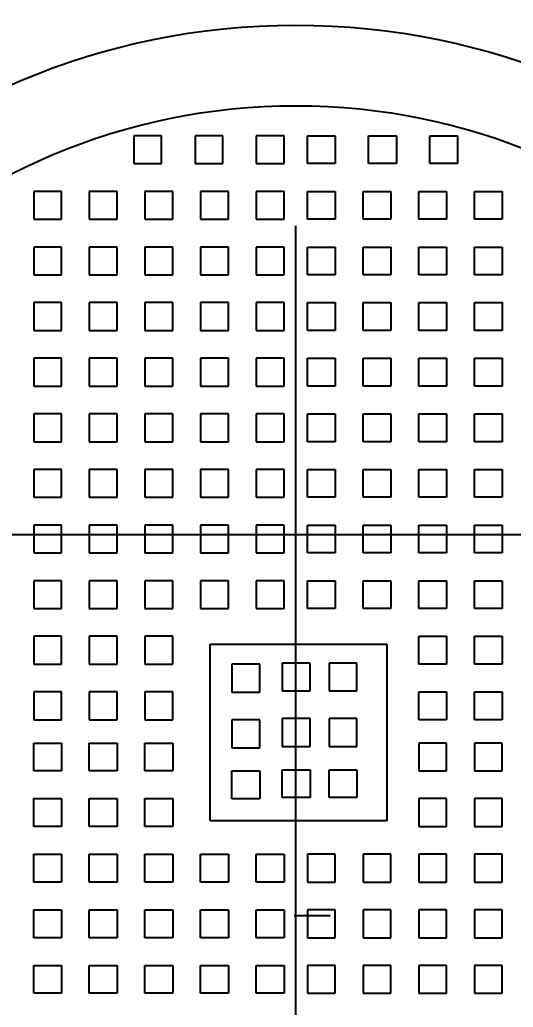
# Model space of a CAD drawing. Header units: millimetres. Extents: x 0 to 29400, y 0 to 20790.
# Drawn here: x 17904.5 to 17979.9, y 11436.7 to 11587.6 of the extents above; entities that cross this region are included whole.
import ezdxf

# ---------------------------------------------------------------- set-up
doc = ezdxf.new("R2010")
doc.units = ezdxf.units.MM
doc.header["$LTSCALE"] = 700
doc.linetypes.add('G', pattern=[2, 1.25, -0.25, 0.25, -0.25])
for name, color, linetype in [('01', 7, 'Continuous'), ('05', 142, 'G'), ('08', 1, 'Continuous')]:
    doc.layers.add(name, color=color, linetype=linetype)
doc.styles.get("Standard").update_dxf_attribs({"font": 'FZYTK.TTF', "width": 0.707})
doc.dimstyles.new('INTE', dxfattribs={"dimscale": 70, "dimtxt": 3.5, "dimasz": 3, "dimexe": 3, "dimexo": 0, "dimgap": 1, "dimtad": 1, "dimdec": 0, "dimdsep": 46, "dimtxsty": 'Standard', "dimcen": 0, "dimclrd": 1, "dimclre": 1, "dimclrt": 3, "dimaunit": 1, "dimadec": 0, "dimazin": 0, "dimtfac": 1, "dimtdec": 0, "dimtmove": 0, "dimatfit": 0, "dimfxl": 1, "dimarcsym": 0})

# ---------------------------------------------------------------- blocks, each defined once
blk = doc.blocks.new('*D847')
at = {"layer": '08', "color": 1, "lineweight": -2}
for p, q in [((19345.33, 16880.98), (25222.23, 16880.98)), ((25012.23, 7692.98), (25012.23, 16670.98)), ((14962.64, 7482.98), (25222.23, 7482.98))]:
    blk.add_line(p, q, dxfattribs=at)
at = {"layer": '08', "color": 1}
for points in [[(24977.23, 16670.98), (25047.23, 16670.98), (25012.23, 16880.98)], [(24977.23, 7692.98), (25047.23, 7692.98), (25012.23, 7482.98)]]:
    blk.add_solid(points, dxfattribs=at)
at = {"layer": 'DEFPOINTS', "color": 0}
for p in [(19345.33, 16880.98), (25012.23, 16880.98), (14962.64, 7482.98)]:
    blk.add_point(p, dxfattribs=at)
at = {"layer": '08', "color": 3, "insert": (24783.71, 12181.98), "char_height": 245, "attachment_point": 5, "rotation": 90}
blk.add_mtext('{\\fArial|b0|i0|c204|p34;Внешняя сторона кузова\\Fisocp,intecad|c134;9398}', dxfattribs=at)
blk = doc.blocks.new('*D854')
at = {"layer": '08', "color": 1, "lineweight": -2}
for p, q in [((19030.93, 18159.27), (25718.12, 18159.27)), ((25508.12, 17949.27), (25508.12, 5239.67)), ((15649.92, 5029.67), (25718.12, 5029.67))]:
    blk.add_line(p, q, dxfattribs=at)
at = {"layer": '08', "color": 1}
for points in [[(25473.12, 17949.27), (25543.12, 17949.27), (25508.12, 18159.27)], [(25473.12, 5239.67), (25543.12, 5239.67), (25508.12, 5029.67)]]:
    blk.add_solid(points, dxfattribs=at)
at = {"layer": 'DEFPOINTS', "color": 0}
for p in [(19030.93, 18159.27), (15649.92, 5029.67), (25508.12, 5029.67)]:
    blk.add_point(p, dxfattribs=at)
at = {"layer": '08', "color": 3, "insert": (25315.62, 11594.47), "char_height": 245, "attachment_point": 5, "rotation": 90}
blk.add_mtext('13130', dxfattribs=at)

msp = doc.modelspace()

# ---------------------------------------------------------------- linework, layer by layer
at = {"layer": '01'}
for p, q in [((17921.92, 11569.88), (17921.92, 11565.63)), ((17926.17, 11569.88), (17921.92, 11569.88)), ((17926.17, 11565.63), (17926.17, 11569.88)), ((17931.27, 11569.88), (17931.27, 11565.63)), ((17935.52, 11569.88), (17931.27, 11569.88)), ((17935.52, 11565.63), (17935.52, 11569.88)), ((17944.87, 11569.88), (17940.62, 11569.88)), ((17940.62, 11569.88), (17940.62, 11565.63)), ((17944.87, 11565.63), (17944.87, 11569.88)), ((17948.45, 11565.63), (17948.45, 11569.88)), ((17948.45, 11569.88), (17952.7, 11569.88)), ((17952.7, 11569.88), (17952.7, 11565.63)), ((17957.8, 11565.63), (17957.8, 11569.88)), ((17957.8, 11569.88), (17962.05, 11569.88)), ((17962.05, 11569.88), (17962.05, 11565.63)), ((17967.15, 11565.63), (17967.15, 11569.88)), ((17967.15, 11569.88), (17971.4, 11569.88)), ((17971.4, 11569.88), (17971.4, 11565.63)), ((17921.92, 11565.63), (17926.17, 11565.63)), ((17931.27, 11565.63), (17935.52, 11565.63)), ((17940.62, 11565.63), (17944.87, 11565.63)), ((17952.7, 11565.63), (17948.45, 11565.63)), ((17962.05, 11565.63), (17957.8, 11565.63)), ((17971.4, 11565.63), (17967.15, 11565.63)), ((17910.87, 11561.38), (17906.62, 11561.38)), ((17906.62, 11561.38), (17906.62, 11557.13)), ((17910.87, 11557.13), (17910.87, 11561.38)), ((17915.12, 11561.38), (17915.12, 11557.13)), ((17919.37, 11561.38), (17915.12, 11561.38)), ((17919.37, 11557.13), (17919.37, 11561.38)), ((17923.62, 11561.38), (17923.62, 11557.13)), ((17923.62, 11561.38), (17923.62, 11557.13)), ((17927.87, 11561.38), (17923.62, 11561.38)), ((17927.87, 11561.38), (17923.62, 11561.38)), ((17927.87, 11557.13), (17927.87, 11561.38)), ((17927.87, 11557.13), (17927.87, 11561.38)), ((17936.37, 11561.38), (17932.12, 11561.38)), ((17936.37, 11561.38), (17932.12, 11561.38)), ((17932.12, 11561.38), (17932.12, 11557.13)), ((17932.12, 11561.38), (17932.12, 11557.13)), ((17932.12, 11561.38), (17932.12, 11557.13)), ((17936.37, 11561.38), (17932.12, 11561.38)), ((17936.37, 11557.13), (17936.37, 11561.38)), ((17936.37, 11557.13), (17936.37, 11561.38)), ((17936.37, 11557.13), (17936.37, 11561.38)), ((17940.62, 11561.38), (17940.62, 11557.13)), ((17944.87, 11561.38), (17940.62, 11561.38)), ((17944.87, 11557.13), (17944.87, 11561.38)), ((17948.45, 11557.13), (17948.45, 11561.38)), ((17948.45, 11561.38), (17952.7, 11561.38)), ((17952.7, 11561.38), (17952.7, 11557.13)), ((17956.95, 11557.13), (17956.95, 11561.38)), ((17956.95, 11557.13), (17956.95, 11561.38)), ((17956.95, 11557.13), (17956.95, 11561.38)), ((17956.95, 11561.38), (17961.2, 11561.38)), ((17956.95, 11561.38), (17961.2, 11561.38)), ((17956.95, 11561.38), (17961.2, 11561.38)), ((17961.2, 11561.38), (17961.2, 11557.13)), ((17961.2, 11561.38), (17961.2, 11557.13)), ((17961.2, 11561.38), (17961.2, 11557.13)), ((17965.45, 11557.13), (17965.45, 11561.38)), ((17965.45, 11557.13), (17965.45, 11561.38)), ((17965.45, 11561.38), (17969.7, 11561.38)), ((17965.45, 11561.38), (17969.7, 11561.38)), ((17969.7, 11561.38), (17969.7, 11557.13)), ((17969.7, 11561.38), (17969.7, 11557.13)), ((17973.95, 11561.38), (17978.2, 11561.38)), ((17973.95, 11557.13), (17973.95, 11561.38)), ((17978.2, 11561.38), (17978.2, 11557.13)), ((17906.62, 11557.13), (17910.87, 11557.13)), ((17915.12, 11557.13), (17919.37, 11557.13)), ((17923.62, 11557.13), (17927.87, 11557.13)), ((17923.62, 11557.13), (17927.87, 11557.13)), ((17932.12, 11557.13), (17936.37, 11557.13)), ((17932.12, 11557.13), (17936.37, 11557.13)), ((17932.12, 11557.13), (17936.37, 11557.13)), ((17940.62, 11557.13), (17944.87, 11557.13)), ((17952.7, 11557.13), (17948.45, 11557.13)), ((17961.2, 11557.13), (17956.95, 11557.13)), ((17961.2, 11557.13), (17956.95, 11557.13)), ((17961.2, 11557.13), (17956.95, 11557.13)), ((17969.7, 11557.13), (17965.45, 11557.13)), ((17969.7, 11557.13), (17965.45, 11557.13)), ((17978.2, 11557.13), (17973.95, 11557.13)), ((17906.62, 11552.88), (17906.62, 11548.63)), ((17910.87, 11552.88), (17906.62, 11552.88)), ((17910.87, 11548.63), (17910.87, 11552.88)), ((17915.12, 11552.88), (17915.12, 11548.63)), ((17919.37, 11552.88), (17915.12, 11552.88)), ((17919.37, 11548.63), (17919.37, 11552.88)), ((17923.62, 11552.88), (17923.62, 11548.63)), ((17923.62, 11552.88), (17923.62, 11548.63)), ((17927.87, 11552.88), (17923.62, 11552.88)), ((17927.87, 11552.88), (17923.62, 11552.88)), ((17927.87, 11548.63), (17927.87, 11552.88)), ((17927.87, 11548.63), (17927.87, 11552.88)), ((17932.12, 11552.88), (17932.12, 11548.63)), ((17932.12, 11552.88), (17932.12, 11548.63)), ((17932.12, 11552.88), (17932.12, 11548.63)), ((17936.37, 11552.88), (17932.12, 11552.88)), ((17936.37, 11552.88), (17932.12, 11552.88)), ((17936.37, 11552.88), (17932.12, 11552.88)), ((17936.37, 11548.63), (17936.37, 11552.88)), ((17936.37, 11548.63), (17936.37, 11552.88)), ((17936.37, 11548.63), (17936.37, 11552.88)), ((17944.87, 11552.88), (17940.62, 11552.88)), ((17940.62, 11552.88), (17940.62, 11548.63)), ((17944.87, 11548.63), (17944.87, 11552.88)), ((17948.45, 11552.88), (17952.7, 11552.88)), ((17948.45, 11548.63), (17948.45, 11552.88)), ((17952.7, 11552.88), (17952.7, 11548.63)), ((17956.95, 11548.63), (17956.95, 11552.88)), ((17956.95, 11548.63), (17956.95, 11552.88)), ((17956.95, 11548.63), (17956.95, 11552.88)), ((17956.95, 11552.88), (17961.2, 11552.88)), ((17956.95, 11552.88), (17961.2, 11552.88)), ((17956.95, 11552.88), (17961.2, 11552.88)), ((17961.2, 11552.88), (17961.2, 11548.63)), ((17961.2, 11552.88), (17961.2, 11548.63)), ((17961.2, 11552.88), (17961.2, 11548.63)), ((17965.45, 11548.63), (17965.45, 11552.88)), ((17965.45, 11548.63), (17965.45, 11552.88)), ((17965.45, 11552.88), (17969.7, 11552.88)), ((17965.45, 11552.88), (17969.7, 11552.88)), ((17969.7, 11552.88), (17969.7, 11548.63)), ((17969.7, 11552.88), (17969.7, 11548.63)), ((17973.95, 11552.88), (17978.2, 11552.88)), ((17973.95, 11548.63), (17973.95, 11552.88)), ((17978.2, 11552.88), (17978.2, 11548.63)), ((17906.62, 11548.63), (17910.87, 11548.63)), ((17915.12, 11548.63), (17919.37, 11548.63)), ((17923.62, 11548.63), (17927.87, 11548.63)), ((17923.62, 11548.63), (17927.87, 11548.63)), ((17932.12, 11548.63), (17936.37, 11548.63)), ((17932.12, 11548.63), (17936.37, 11548.63)), ((17932.12, 11548.63), (17936.37, 11548.63)), ((17940.62, 11548.63), (17944.87, 11548.63)), ((17952.7, 11548.63), (17948.45, 11548.63)), ((17961.2, 11548.63), (17956.95, 11548.63)), ((17961.2, 11548.63), (17956.95, 11548.63)), ((17961.2, 11548.63), (17956.95, 11548.63)), ((17969.7, 11548.63), (17965.45, 11548.63)), ((17969.7, 11548.63), (17965.45, 11548.63)), ((17978.2, 11548.63), (17973.95, 11548.63)), ((17910.87, 11544.38), (17906.62, 11544.38)), ((17906.62, 11544.38), (17906.62, 11540.13)), ((17910.87, 11540.13), (17910.87, 11544.38)), ((17919.37, 11544.38), (17915.12, 11544.38)), ((17915.12, 11544.38), (17915.12, 11540.13)), ((17919.37, 11540.13), (17919.37, 11544.38)), ((17923.62, 11544.38), (17923.62, 11540.13)), ((17923.62, 11544.38), (17923.62, 11540.13)), ((17927.87, 11544.38), (17923.62, 11544.38)), ((17927.87, 11544.38), (17923.62, 11544.38)), ((17927.87, 11540.13), (17927.87, 11544.38)), ((17927.87, 11540.13), (17927.87, 11544.38)), ((17932.12, 11544.38), (17932.12, 11540.13)), ((17932.12, 11544.38), (17932.12, 11540.13)), ((17932.12, 11544.38), (17932.12, 11540.13)), ((17936.37, 11544.38), (17932.12, 11544.38)), ((17936.37, 11544.38), (17932.12, 11544.38)), ((17936.37, 11544.38), (17932.12, 11544.38)), ((17936.37, 11540.13), (17936.37, 11544.38)), ((17936.37, 11540.13), (17936.37, 11544.38)), ((17936.37, 11540.13), (17936.37, 11544.38)), ((17940.62, 11544.38), (17940.62, 11540.13)), ((17944.87, 11544.38), (17940.62, 11544.38)), ((17944.87, 11540.13), (17944.87, 11544.38)), ((17948.45, 11544.38), (17952.7, 11544.38)), ((17948.45, 11540.13), (17948.45, 11544.38)), ((17952.7, 11544.38), (17952.7, 11540.13)), ((17956.95, 11544.38), (17961.2, 11544.38)), ((17956.95, 11544.38), (17961.2, 11544.38)), ((17956.95, 11544.38), (17961.2, 11544.38)), ((17956.95, 11540.13), (17956.95, 11544.38)), ((17956.95, 11540.13), (17956.95, 11544.38)), ((17956.95, 11540.13), (17956.95, 11544.38)), ((17961.2, 11544.38), (17961.2, 11540.13)), ((17961.2, 11544.38), (17961.2, 11540.13)), ((17961.2, 11544.38), (17961.2, 11540.13)), ((17965.45, 11544.38), (17969.7, 11544.38)), ((17965.45, 11544.38), (17969.7, 11544.38)), ((17965.45, 11540.13), (17965.45, 11544.38)), ((17965.45, 11540.13), (17965.45, 11544.38)), ((17969.7, 11544.38), (17969.7, 11540.13)), ((17969.7, 11544.38), (17969.7, 11540.13)), ((17973.95, 11544.38), (17978.2, 11544.38)), ((17973.95, 11540.13), (17973.95, 11544.38)), ((17978.2, 11544.38), (17978.2, 11540.13)), ((17906.62, 11540.13), (17910.87, 11540.13)), ((17915.12, 11540.13), (17919.37, 11540.13)), ((17923.62, 11540.13), (17927.87, 11540.13)), ((17923.62, 11540.13), (17927.87, 11540.13)), ((17932.12, 11540.13), (17936.37, 11540.13)), ((17932.12, 11540.13), (17936.37, 11540.13)), ((17932.12, 11540.13), (17936.37, 11540.13)), ((17940.62, 11540.13), (17944.87, 11540.13)), ((17952.7, 11540.13), (17948.45, 11540.13)), ((17961.2, 11540.13), (17956.95, 11540.13)), ((17961.2, 11540.13), (17956.95, 11540.13)), ((17961.2, 11540.13), (17956.95, 11540.13)), ((17969.7, 11540.13), (17965.45, 11540.13)), ((17969.7, 11540.13), (17965.45, 11540.13)), ((17978.2, 11540.13), (17973.95, 11540.13)), ((17906.62, 11535.88), (17906.62, 11531.63)), ((17910.87, 11535.88), (17906.62, 11535.88)), ((17910.87, 11531.63), (17910.87, 11535.88)), ((17915.12, 11535.88), (17915.12, 11531.63)), ((17919.37, 11535.88), (17915.12, 11535.88)), ((17919.37, 11531.63), (17919.37, 11535.88)), ((17923.62, 11535.88), (17923.62, 11531.63)), ((17923.62, 11535.88), (17923.62, 11531.63)), ((17927.87, 11535.88), (17923.62, 11535.88)), ((17927.87, 11535.88), (17923.62, 11535.88)), ((17927.87, 11531.63), (17927.87, 11535.88)), ((17927.87, 11531.63), (17927.87, 11535.88)), ((17932.12, 11535.88), (17932.12, 11531.63)), ((17932.12, 11535.88), (17932.12, 11531.63)), ((17932.12, 11535.88), (17932.12, 11531.63)), ((17936.37, 11535.88), (17932.12, 11535.88)), ((17936.37, 11535.88), (17932.12, 11535.88)), ((17936.37, 11535.88), (17932.12, 11535.88)), ((17936.37, 11531.63), (17936.37, 11535.88)), ((17936.37, 11531.63), (17936.37, 11535.88)), ((17936.37, 11531.63), (17936.37, 11535.88)), ((17940.62, 11535.88), (17940.62, 11531.63)), ((17944.87, 11535.88), (17940.62, 11535.88)), ((17944.87, 11531.63), (17944.87, 11535.88)), ((17948.45, 11531.63), (17948.45, 11535.88)), ((17948.45, 11535.88), (17952.7, 11535.88)), ((17952.7, 11535.88), (17952.7, 11531.63)), ((17956.95, 11531.63), (17956.95, 11535.88)), ((17956.95, 11531.63), (17956.95, 11535.88)), ((17956.95, 11531.63), (17956.95, 11535.88)), ((17956.95, 11535.88), (17961.2, 11535.88)), ((17956.95, 11535.88), (17961.2, 11535.88)), ((17956.95, 11535.88), (17961.2, 11535.88)), ((17961.2, 11535.88), (17961.2, 11531.63)), ((17961.2, 11535.88), (17961.2, 11531.63)), ((17961.2, 11535.88), (17961.2, 11531.63)), ((17965.45, 11531.63), (17965.45, 11535.88)), ((17965.45, 11531.63), (17965.45, 11535.88)), ((17965.45, 11535.88), (17969.7, 11535.88)), ((17965.45, 11535.88), (17969.7, 11535.88)), ((17969.7, 11535.88), (17969.7, 11531.63)), ((17969.7, 11535.88), (17969.7, 11531.63)), ((17973.95, 11531.63), (17973.95, 11535.88)), ((17973.95, 11535.88), (17978.2, 11535.88)), ((17978.2, 11535.88), (17978.2, 11531.63)), ((17906.62, 11531.63), (17910.87, 11531.63)), ((17915.12, 11531.63), (17919.37, 11531.63)), ((17923.62, 11531.63), (17927.87, 11531.63)), ((17923.62, 11531.63), (17927.87, 11531.63)), ((17932.12, 11531.63), (17936.37, 11531.63)), ((17932.12, 11531.63), (17936.37, 11531.63)), ((17932.12, 11531.63), (17936.37, 11531.63)), ((17940.62, 11531.63), (17944.87, 11531.63)), ((17952.7, 11531.63), (17948.45, 11531.63)), ((17961.2, 11531.63), (17956.95, 11531.63)), ((17961.2, 11531.63), (17956.95, 11531.63)), ((17961.2, 11531.63), (17956.95, 11531.63)), ((17969.7, 11531.63), (17965.45, 11531.63)), ((17969.7, 11531.63), (17965.45, 11531.63)), ((17978.2, 11531.63), (17973.95, 11531.63)), ((17906.62, 11527.38), (17906.62, 11523.13)), ((17910.87, 11527.38), (17906.62, 11527.38)), ((17910.87, 11523.13), (17910.87, 11527.38)), ((17915.12, 11527.38), (17915.12, 11523.13)), ((17919.37, 11527.38), (17915.12, 11527.38)), ((17919.37, 11523.13), (17919.37, 11527.38)), ((17923.62, 11527.38), (17923.62, 11523.13)), ((17923.62, 11527.38), (17923.62, 11523.13)), ((17927.87, 11527.38), (17923.62, 11527.38)), ((17927.87, 11527.38), (17923.62, 11527.38)), ((17927.87, 11523.13), (17927.87, 11527.38)), ((17927.87, 11523.13), (17927.87, 11527.38)), ((17932.12, 11527.38), (17932.12, 11523.13)), ((17932.12, 11527.38), (17932.12, 11523.13)), ((17932.12, 11527.38), (17932.12, 11523.13)), ((17936.37, 11527.38), (17932.12, 11527.38)), ((17936.37, 11527.38), (17932.12, 11527.38)), ((17936.37, 11527.38), (17932.12, 11527.38)), ((17936.37, 11523.13), (17936.37, 11527.38)), ((17936.37, 11523.13), (17936.37, 11527.38)), ((17936.37, 11523.13), (17936.37, 11527.38)), ((17940.62, 11527.38), (17940.62, 11523.13)), ((17944.87, 11527.38), (17940.62, 11527.38)), ((17944.87, 11523.13), (17944.87, 11527.38)), ((17948.45, 11523.13), (17948.45, 11527.38)), ((17948.45, 11527.38), (17952.7, 11527.38)), ((17952.7, 11527.38), (17952.7, 11523.13)), ((17956.95, 11523.13), (17956.95, 11527.38)), ((17956.95, 11523.13), (17956.95, 11527.38)), ((17956.95, 11523.13), (17956.95, 11527.38)), ((17956.95, 11527.38), (17961.2, 11527.38)), ((17956.95, 11527.38), (17961.2, 11527.38)), ((17956.95, 11527.38), (17961.2, 11527.38)), ((17961.2, 11527.38), (17961.2, 11523.13)), ((17961.2, 11527.38), (17961.2, 11523.13)), ((17961.2, 11527.38), (17961.2, 11523.13)), ((17965.45, 11523.13), (17965.45, 11527.38)), ((17965.45, 11523.13), (17965.45, 11527.38)), ((17965.45, 11527.38), (17969.7, 11527.38)), ((17965.45, 11527.38), (17969.7, 11527.38)), ((17969.7, 11527.38), (17969.7, 11523.13)), ((17969.7, 11527.38), (17969.7, 11523.13)), ((17973.95, 11523.13), (17973.95, 11527.38)), ((17973.95, 11527.38), (17978.2, 11527.38)), ((17978.2, 11527.38), (17978.2, 11523.13)), ((17906.62, 11523.13), (17910.87, 11523.13)), ((17915.12, 11523.13), (17919.37, 11523.13)), ((17923.62, 11523.13), (17927.87, 11523.13)), ((17923.62, 11523.13), (17927.87, 11523.13)), ((17932.12, 11523.13), (17936.37, 11523.13)), ((17932.12, 11523.13), (17936.37, 11523.13)), ((17932.12, 11523.13), (17936.37, 11523.13)), ((17940.62, 11523.13), (17944.87, 11523.13)), ((17952.7, 11523.13), (17948.45, 11523.13)), ((17961.2, 11523.13), (17956.95, 11523.13)), ((17961.2, 11523.13), (17956.95, 11523.13)), ((17961.2, 11523.13), (17956.95, 11523.13)), ((17969.7, 11523.13), (17965.45, 11523.13)), ((17969.7, 11523.13), (17965.45, 11523.13)), ((17978.2, 11523.13), (17973.95, 11523.13)), ((17906.62, 11518.88), (17906.62, 11514.63)), ((17910.87, 11518.88), (17906.62, 11518.88)), ((17910.87, 11514.63), (17910.87, 11518.88)), ((17915.12, 11518.88), (17915.12, 11514.63)), ((17919.37, 11518.88), (17915.12, 11518.88)), ((17919.37, 11514.63), (17919.37, 11518.88)), ((17927.87, 11518.88), (17923.62, 11518.88)), ((17927.87, 11518.88), (17923.62, 11518.88)), ((17923.62, 11518.88), (17923.62, 11514.63)), ((17923.62, 11518.88), (17923.62, 11514.63)), ((17927.87, 11514.63), (17927.87, 11518.88)), ((17927.87, 11514.63), (17927.87, 11518.88)), ((17936.37, 11518.88), (17932.12, 11518.88)), ((17936.37, 11518.88), (17932.12, 11518.88)), ((17936.37, 11518.88), (17932.12, 11518.88)), ((17932.12, 11518.88), (17932.12, 11514.63)), ((17932.12, 11518.88), (17932.12, 11514.63)), ((17932.12, 11518.88), (17932.12, 11514.63)), ((17936.37, 11514.63), (17936.37, 11518.88)), ((17936.37, 11514.63), (17936.37, 11518.88)), ((17936.37, 11514.63), (17936.37, 11518.88)), ((17940.62, 11518.88), (17940.62, 11514.63)), ((17944.87, 11518.88), (17940.62, 11518.88)), ((17944.87, 11514.63), (17944.87, 11518.88)), ((17948.45, 11518.88), (17952.7, 11518.88)), ((17948.45, 11514.63), (17948.45, 11518.88)), ((17952.7, 11518.88), (17952.7, 11514.63)), ((17956.95, 11514.63), (17956.95, 11518.88)), ((17956.95, 11514.63), (17956.95, 11518.88)), ((17956.95, 11514.63), (17956.95, 11518.88)), ((17956.95, 11518.88), (17961.2, 11518.88)), ((17956.95, 11518.88), (17961.2, 11518.88)), ((17956.95, 11518.88), (17961.2, 11518.88)), ((17961.2, 11518.88), (17961.2, 11514.63)), ((17961.2, 11518.88), (17961.2, 11514.63)), ((17961.2, 11518.88), (17961.2, 11514.63)), ((17965.45, 11514.63), (17965.45, 11518.88)), ((17965.45, 11514.63), (17965.45, 11518.88)), ((17965.45, 11518.88), (17969.7, 11518.88)), ((17965.45, 11518.88), (17969.7, 11518.88)), ((17969.7, 11518.88), (17969.7, 11514.63)), ((17969.7, 11518.88), (17969.7, 11514.63)), ((17973.95, 11518.88), (17978.2, 11518.88)), ((17973.95, 11514.63), (17973.95, 11518.88)), ((17978.2, 11518.88), (17978.2, 11514.63)), ((17906.62, 11514.63), (17910.87, 11514.63)), ((17915.12, 11514.63), (17919.37, 11514.63)), ((17923.62, 11514.63), (17927.87, 11514.63)), ((17923.62, 11514.63), (17927.87, 11514.63)), ((17932.12, 11514.63), (17936.37, 11514.63)), ((17932.12, 11514.63), (17936.37, 11514.63)), ((17932.12, 11514.63), (17936.37, 11514.63)), ((17940.62, 11514.63), (17944.87, 11514.63)), ((17952.7, 11514.63), (17948.45, 11514.63)), ((17961.2, 11514.63), (17956.95, 11514.63)), ((17961.2, 11514.63), (17956.95, 11514.63)), ((17961.2, 11514.63), (17956.95, 11514.63)), ((17969.7, 11514.63), (17965.45, 11514.63)), ((17969.7, 11514.63), (17965.45, 11514.63)), ((17978.2, 11514.63), (17973.95, 11514.63)), ((17906.62, 11510.38), (17906.62, 11506.13)), ((17910.87, 11510.38), (17906.62, 11510.38)), ((17910.87, 11506.13), (17910.87, 11510.38)), ((17915.12, 11510.38), (17915.12, 11506.13)), ((17919.37, 11510.38), (17915.12, 11510.38)), ((17919.37, 11506.13), (17919.37, 11510.38)), ((17927.87, 11510.38), (17923.62, 11510.38)), ((17927.87, 11510.38), (17923.62, 11510.38)), ((17923.62, 11510.38), (17923.62, 11506.13)), ((17923.62, 11510.38), (17923.62, 11506.13)), ((17927.87, 11506.13), (17927.87, 11510.38)), ((17927.87, 11506.13), (17927.87, 11510.38)), ((17936.37, 11510.38), (17932.12, 11510.38)), ((17936.37, 11510.38), (17932.12, 11510.38)), ((17936.37, 11510.38), (17932.12, 11510.38)), ((17932.12, 11510.38), (17932.12, 11506.13)), ((17932.12, 11510.38), (17932.12, 11506.13)), ((17932.12, 11510.38), (17932.12, 11506.13)), ((17936.37, 11506.13), (17936.37, 11510.38)), ((17936.37, 11506.13), (17936.37, 11510.38)), ((17936.37, 11506.13), (17936.37, 11510.38)), ((17944.87, 11510.38), (17940.62, 11510.38)), ((17940.62, 11510.38), (17940.62, 11506.13)), ((17944.87, 11506.13), (17944.87, 11510.38)), ((17948.45, 11506.13), (17948.45, 11510.38)), ((17948.45, 11510.38), (17952.7, 11510.38)), ((17952.7, 11510.38), (17952.7, 11506.13)), ((17956.95, 11506.13), (17956.95, 11510.38)), ((17956.95, 11506.13), (17956.95, 11510.38)), ((17956.95, 11506.13), (17956.95, 11510.38)), ((17956.95, 11510.38), (17961.2, 11510.38)), ((17956.95, 11510.38), (17961.2, 11510.38)), ((17956.95, 11510.38), (17961.2, 11510.38)), ((17961.2, 11510.38), (17961.2, 11506.13)), ((17961.2, 11510.38), (17961.2, 11506.13)), ((17961.2, 11510.38), (17961.2, 11506.13)), ((17965.45, 11506.13), (17965.45, 11510.38)), ((17965.45, 11506.13), (17965.45, 11510.38)), ((17965.45, 11510.38), (17969.7, 11510.38)), ((17965.45, 11510.38), (17969.7, 11510.38)), ((17969.7, 11510.38), (17969.7, 11506.13)), ((17969.7, 11510.38), (17969.7, 11506.13)), ((17973.95, 11506.13), (17973.95, 11510.38)), ((17973.95, 11510.38), (17978.2, 11510.38)), ((17978.2, 11510.38), (17978.2, 11506.13)), ((17906.62, 11506.13), (17910.87, 11506.13)), ((17915.12, 11506.13), (17919.37, 11506.13)), ((17923.62, 11506.13), (17927.87, 11506.13)), ((17923.62, 11506.13), (17927.87, 11506.13)), ((17932.12, 11506.13), (17936.37, 11506.13)), ((17932.12, 11506.13), (17936.37, 11506.13)), ((17932.12, 11506.13), (17936.37, 11506.13)), ((17940.62, 11506.13), (17944.87, 11506.13)), ((17952.7, 11506.13), (17948.45, 11506.13)), ((17961.2, 11506.13), (17956.95, 11506.13)), ((17961.2, 11506.13), (17956.95, 11506.13)), ((17961.2, 11506.13), (17956.95, 11506.13)), ((17969.7, 11506.13), (17965.45, 11506.13)), ((17969.7, 11506.13), (17965.45, 11506.13)), ((17978.2, 11506.13), (17973.95, 11506.13)), ((17910.87, 11501.88), (17906.62, 11501.88)), ((17906.62, 11501.88), (17906.62, 11497.63)), ((17910.87, 11497.63), (17910.87, 11501.88)), ((17919.37, 11501.88), (17915.12, 11501.88)), ((17915.12, 11501.88), (17915.12, 11497.63)), ((17919.37, 11497.63), (17919.37, 11501.88)), ((17927.87, 11501.88), (17923.62, 11501.88)), ((17927.87, 11501.88), (17923.62, 11501.88)), ((17923.62, 11501.88), (17923.62, 11497.63)), ((17923.62, 11501.88), (17923.62, 11497.63)), ((17927.87, 11497.63), (17927.87, 11501.88)), ((17927.87, 11497.63), (17927.87, 11501.88)), ((17936.37, 11501.88), (17932.12, 11501.88)), ((17936.37, 11501.88), (17932.12, 11501.88)), ((17936.37, 11501.88), (17932.12, 11501.88)), ((17932.12, 11501.88), (17932.12, 11497.63)), ((17932.12, 11501.88), (17932.12, 11497.63)), ((17932.12, 11501.88), (17932.12, 11497.63)), ((17936.37, 11497.63), (17936.37, 11501.88)), ((17936.37, 11497.63), (17936.37, 11501.88)), ((17936.37, 11497.63), (17936.37, 11501.88)), ((17940.62, 11501.88), (17940.62, 11497.63)), ((17944.87, 11501.88), (17940.62, 11501.88)), ((17944.87, 11497.63), (17944.87, 11501.88)), ((17948.45, 11501.88), (17952.7, 11501.88)), ((17948.45, 11497.63), (17948.45, 11501.88)), ((17952.7, 11501.88), (17952.7, 11497.63)), ((17956.95, 11501.88), (17961.2, 11501.88)), ((17956.95, 11501.88), (17961.2, 11501.88)), ((17956.95, 11501.88), (17961.2, 11501.88)), ((17956.95, 11497.63), (17956.95, 11501.88)), ((17956.95, 11497.63), (17956.95, 11501.88)), ((17956.95, 11497.63), (17956.95, 11501.88)), ((17961.2, 11501.88), (17961.2, 11497.63)), ((17961.2, 11501.88), (17961.2, 11497.63)), ((17961.2, 11501.88), (17961.2, 11497.63)), ((17965.45, 11501.88), (17969.7, 11501.88)), ((17965.45, 11501.88), (17969.7, 11501.88)), ((17965.45, 11497.63), (17965.45, 11501.88)), ((17965.45, 11497.63), (17965.45, 11501.88)), ((17969.7, 11501.88), (17969.7, 11497.63)), ((17969.7, 11501.88), (17969.7, 11497.63)), ((17973.95, 11501.88), (17978.2, 11501.88)), ((17973.95, 11497.63), (17973.95, 11501.88)), ((17978.2, 11501.88), (17978.2, 11497.63)), ((17906.62, 11497.63), (17910.87, 11497.63)), ((17915.12, 11497.63), (17919.37, 11497.63)), ((17923.62, 11497.63), (17927.87, 11497.63)), ((17923.62, 11497.63), (17927.87, 11497.63)), ((17932.12, 11497.63), (17936.37, 11497.63)), ((17932.12, 11497.63), (17936.37, 11497.63)), ((17932.12, 11497.63), (17936.37, 11497.63)), ((17940.62, 11497.63), (17944.87, 11497.63)), ((17952.7, 11497.63), (17948.45, 11497.63)), ((17961.2, 11497.63), (17956.95, 11497.63)), ((17961.2, 11497.63), (17956.95, 11497.63)), ((17961.2, 11497.63), (17956.95, 11497.63)), ((17969.7, 11497.63), (17965.45, 11497.63)), ((17969.7, 11497.63), (17965.45, 11497.63)), ((17978.2, 11497.63), (17973.95, 11497.63)), ((17910.87, 11493.38), (17906.62, 11493.38)), ((17906.62, 11493.38), (17906.62, 11489.13)), ((17910.87, 11489.13), (17910.87, 11493.38)), ((17915.12, 11493.38), (17915.12, 11489.13)), ((17919.37, 11493.38), (17915.12, 11493.38)), ((17919.37, 11489.13), (17919.37, 11493.38)), ((17927.87, 11493.38), (17923.62, 11493.38)), ((17927.87, 11493.38), (17923.62, 11493.38)), ((17923.62, 11493.38), (17923.62, 11489.13)), ((17923.62, 11493.38), (17923.62, 11489.13)), ((17927.87, 11489.13), (17927.87, 11493.38)), ((17927.87, 11489.13), (17927.87, 11493.38)), ((17965.45, 11489.13), (17965.45, 11493.38)), ((17965.45, 11489.13), (17965.45, 11493.38)), ((17965.45, 11493.38), (17969.7, 11493.38)), ((17965.45, 11493.38), (17969.7, 11493.38)), ((17969.7, 11493.38), (17969.7, 11489.13)), ((17969.7, 11493.38), (17969.7, 11489.13)), ((17973.95, 11493.38), (17978.2, 11493.38)), ((17973.95, 11489.13), (17973.95, 11493.38)), ((17978.2, 11493.38), (17978.2, 11489.13)), ((17933.59, 11465.18), (17933.59, 11492.18)), ((17933.59, 11492.18), (17960.59, 11492.18)), ((17960.59, 11492.18), (17960.59, 11465.18)), ((17906.62, 11489.13), (17910.87, 11489.13)), ((17915.12, 11489.13), (17919.37, 11489.13)), ((17923.62, 11489.13), (17927.87, 11489.13)), ((17923.62, 11489.13), (17927.87, 11489.13)), ((17936.9, 11489.11), (17936.9, 11484.86)), ((17941.15, 11489.11), (17936.9, 11489.11)), ((17941.15, 11484.86), (17941.15, 11489.11)), ((17944.61, 11489.3), (17944.61, 11485.05)), ((17948.86, 11489.3), (17944.61, 11489.3)), ((17948.86, 11485.05), (17948.86, 11489.3)), ((17951.76, 11489.3), (17951.76, 11485.05)), ((17956.01, 11489.3), (17951.76, 11489.3)), ((17956.01, 11485.05), (17956.01, 11489.3)), ((17969.7, 11489.13), (17965.45, 11489.13)), ((17969.7, 11489.13), (17965.45, 11489.13)), ((17978.2, 11489.13), (17973.95, 11489.13)), ((17906.62, 11484.88), (17906.62, 11480.63)), ((17910.87, 11484.88), (17906.62, 11484.88)), ((17910.87, 11480.63), (17910.87, 11484.88)), ((17915.12, 11484.88), (17915.12, 11480.63)), ((17919.37, 11484.88), (17915.12, 11484.88)), ((17919.37, 11480.63), (17919.37, 11484.88)), ((17923.62, 11484.88), (17923.62, 11480.63)), ((17927.87, 11484.88), (17923.62, 11484.88)), ((17927.87, 11480.63), (17927.87, 11484.88)), ((17936.9, 11484.86), (17941.15, 11484.86)), ((17944.61, 11485.05), (17948.86, 11485.05)), ((17951.76, 11485.05), (17956.01, 11485.05)), ((17965.45, 11480.63), (17965.45, 11484.88)), ((17965.45, 11484.88), (17969.7, 11484.88)), ((17969.7, 11484.88), (17969.7, 11480.63)), ((17973.95, 11480.63), (17973.95, 11484.88)), ((17973.95, 11484.88), (17978.2, 11484.88)), ((17978.2, 11484.88), (17978.2, 11480.63)), ((17948.86, 11480.8), (17944.61, 11480.8)), ((17944.61, 11480.8), (17944.61, 11476.55)), ((17948.86, 11476.55), (17948.86, 11480.8)), ((17956.01, 11480.8), (17951.76, 11480.8)), ((17951.76, 11480.8), (17951.76, 11476.55)), ((17956.01, 11476.55), (17956.01, 11480.8)), ((17906.62, 11480.63), (17910.87, 11480.63)), ((17915.12, 11480.63), (17919.37, 11480.63)), ((17923.62, 11480.63), (17927.87, 11480.63)), ((17941.15, 11480.61), (17936.9, 11480.61)), ((17936.9, 11480.61), (17936.9, 11476.36)), ((17941.15, 11476.36), (17941.15, 11480.61)), ((17969.7, 11480.63), (17965.45, 11480.63)), ((17978.2, 11480.63), (17973.95, 11480.63)), ((17906.62, 11472.82), (17906.62, 11477.07)), ((17906.62, 11477.07), (17910.87, 11477.07)), ((17910.87, 11477.07), (17910.87, 11472.82)), ((17915.12, 11472.82), (17915.12, 11477.07)), ((17915.12, 11477.07), (17919.37, 11477.07)), ((17919.37, 11477.07), (17919.37, 11472.82)), ((17923.62, 11472.82), (17923.62, 11477.07)), ((17923.62, 11477.07), (17927.87, 11477.07)), ((17927.87, 11477.07), (17927.87, 11472.82)), ((17936.9, 11476.36), (17941.15, 11476.36)), ((17944.61, 11476.55), (17948.86, 11476.55)), ((17951.76, 11476.55), (17956.01, 11476.55)), ((17965.45, 11477.07), (17965.45, 11472.82)), ((17969.7, 11477.07), (17965.45, 11477.07)), ((17969.7, 11472.82), (17969.7, 11477.07)), ((17978.2, 11477.07), (17973.95, 11477.07)), ((17973.95, 11477.07), (17973.95, 11472.82)), ((17978.2, 11472.82), (17978.2, 11477.07)), ((17910.87, 11472.82), (17906.62, 11472.82)), ((17919.37, 11472.82), (17915.12, 11472.82)), ((17927.87, 11472.82), (17923.62, 11472.82)), ((17936.9, 11468.55), (17936.9, 11472.8)), ((17936.9, 11472.8), (17941.15, 11472.8)), ((17941.15, 11472.8), (17941.15, 11468.55)), ((17944.61, 11468.74), (17944.61, 11472.99)), ((17944.61, 11472.99), (17948.86, 11472.99)), ((17948.86, 11472.99), (17948.86, 11468.74)), ((17951.76, 11468.74), (17951.76, 11472.99)), ((17951.76, 11472.99), (17956.01, 11472.99)), ((17956.01, 11472.99), (17956.01, 11468.74)), ((17965.45, 11472.82), (17969.7, 11472.82)), ((17973.95, 11472.82), (17978.2, 11472.82)), ((17948.86, 11468.74), (17944.61, 11468.74)), ((17956.01, 11468.74), (17951.76, 11468.74)), ((17906.62, 11468.57), (17910.87, 11468.57)), ((17906.62, 11464.32), (17906.62, 11468.57)), ((17910.87, 11468.57), (17910.87, 11464.32)), ((17915.12, 11464.32), (17915.12, 11468.57)), ((17915.12, 11468.57), (17919.37, 11468.57)), ((17919.37, 11468.57), (17919.37, 11464.32)), ((17923.62, 11464.32), (17923.62, 11468.57)), ((17923.62, 11464.32), (17923.62, 11468.57)), ((17923.62, 11468.57), (17927.87, 11468.57)), ((17923.62, 11468.57), (17927.87, 11468.57)), ((17927.87, 11468.57), (17927.87, 11464.32)), ((17927.87, 11468.57), (17927.87, 11464.32)), ((17941.15, 11468.55), (17936.9, 11468.55)), ((17965.45, 11468.57), (17965.45, 11464.32)), ((17965.45, 11468.57), (17965.45, 11464.32)), ((17969.7, 11468.57), (17965.45, 11468.57)), ((17969.7, 11468.57), (17965.45, 11468.57)), ((17969.7, 11464.32), (17969.7, 11468.57)), ((17969.7, 11464.32), (17969.7, 11468.57)), ((17978.2, 11468.57), (17973.95, 11468.57)), ((17973.95, 11468.57), (17973.95, 11464.32)), ((17978.2, 11464.32), (17978.2, 11468.57)), ((17910.87, 11464.32), (17906.62, 11464.32)), ((17919.37, 11464.32), (17915.12, 11464.32)), ((17927.87, 11464.32), (17923.62, 11464.32)), ((17927.87, 11464.32), (17923.62, 11464.32)), ((17960.59, 11465.18), (17933.59, 11465.18)), ((17965.45, 11464.32), (17969.7, 11464.32)), ((17965.45, 11464.32), (17969.7, 11464.32)), ((17973.95, 11464.32), (17978.2, 11464.32)), ((17906.62, 11460.07), (17910.87, 11460.07)), ((17906.62, 11455.82), (17906.62, 11460.07)), ((17910.87, 11460.07), (17910.87, 11455.82)), ((17915.12, 11460.07), (17919.37, 11460.07)), ((17915.12, 11455.82), (17915.12, 11460.07)), ((17919.37, 11460.07), (17919.37, 11455.82)), ((17923.62, 11460.07), (17927.87, 11460.07)), ((17923.62, 11460.07), (17927.87, 11460.07)), ((17923.62, 11455.82), (17923.62, 11460.07)), ((17923.62, 11455.82), (17923.62, 11460.07)), ((17927.87, 11460.07), (17927.87, 11455.82)), ((17927.87, 11460.07), (17927.87, 11455.82)), ((17932.12, 11460.07), (17936.37, 11460.07)), ((17932.12, 11460.07), (17936.37, 11460.07)), ((17932.12, 11460.07), (17936.37, 11460.07)), ((17932.12, 11455.82), (17932.12, 11460.07)), ((17932.12, 11455.82), (17932.12, 11460.07)), ((17932.12, 11455.82), (17932.12, 11460.07)), ((17936.37, 11460.07), (17936.37, 11455.82)), ((17936.37, 11460.07), (17936.37, 11455.82)), ((17936.37, 11460.07), (17936.37, 11455.82)), ((17940.62, 11455.82), (17940.62, 11460.07)), ((17940.62, 11460.07), (17944.87, 11460.07)), ((17944.87, 11460.07), (17944.87, 11455.82)), ((17952.7, 11460.07), (17948.45, 11460.07)), ((17948.45, 11460.07), (17948.45, 11455.82)), ((17952.7, 11455.82), (17952.7, 11460.07)), ((17961.2, 11460.07), (17956.95, 11460.07)), ((17961.2, 11460.07), (17956.95, 11460.07)), ((17961.2, 11460.07), (17956.95, 11460.07)), ((17956.95, 11460.07), (17956.95, 11455.82)), ((17956.95, 11460.07), (17956.95, 11455.82)), ((17956.95, 11460.07), (17956.95, 11455.82)), ((17961.2, 11455.82), (17961.2, 11460.07)), ((17961.2, 11455.82), (17961.2, 11460.07)), ((17961.2, 11455.82), (17961.2, 11460.07)), ((17969.7, 11460.07), (17965.45, 11460.07)), ((17969.7, 11460.07), (17965.45, 11460.07)), ((17965.45, 11460.07), (17965.45, 11455.82)), ((17965.45, 11460.07), (17965.45, 11455.82)), ((17969.7, 11455.82), (17969.7, 11460.07)), ((17969.7, 11455.82), (17969.7, 11460.07)), ((17978.2, 11460.07), (17973.95, 11460.07)), ((17973.95, 11460.07), (17973.95, 11455.82)), ((17978.2, 11455.82), (17978.2, 11460.07)), ((17910.87, 11455.82), (17906.62, 11455.82)), ((17919.37, 11455.82), (17915.12, 11455.82)), ((17927.87, 11455.82), (17923.62, 11455.82)), ((17927.87, 11455.82), (17923.62, 11455.82)), ((17936.37, 11455.82), (17932.12, 11455.82)), ((17936.37, 11455.82), (17932.12, 11455.82)), ((17936.37, 11455.82), (17932.12, 11455.82)), ((17944.87, 11455.82), (17940.62, 11455.82)), ((17948.45, 11455.82), (17952.7, 11455.82)), ((17956.95, 11455.82), (17961.2, 11455.82)), ((17956.95, 11455.82), (17961.2, 11455.82)), ((17956.95, 11455.82), (17961.2, 11455.82)), ((17965.45, 11455.82), (17969.7, 11455.82)), ((17965.45, 11455.82), (17969.7, 11455.82)), ((17973.95, 11455.82), (17978.2, 11455.82)), ((17906.62, 11451.57), (17910.87, 11451.57)), ((17906.62, 11447.32), (17906.62, 11451.57)), ((17910.87, 11451.57), (17910.87, 11447.32)), ((17915.12, 11451.57), (17919.37, 11451.57)), ((17915.12, 11447.32), (17915.12, 11451.57)), ((17919.37, 11451.57), (17919.37, 11447.32)), ((17923.62, 11451.57), (17927.87, 11451.57)), ((17923.62, 11451.57), (17927.87, 11451.57)), ((17923.62, 11447.32), (17923.62, 11451.57)), ((17923.62, 11447.32), (17923.62, 11451.57)), ((17927.87, 11451.57), (17927.87, 11447.32)), ((17927.87, 11451.57), (17927.87, 11447.32)), ((17932.12, 11451.57), (17936.37, 11451.57)), ((17932.12, 11451.57), (17936.37, 11451.57)), ((17932.12, 11451.57), (17936.37, 11451.57)), ((17932.12, 11447.32), (17932.12, 11451.57)), ((17932.12, 11447.32), (17932.12, 11451.57)), ((17932.12, 11447.32), (17932.12, 11451.57)), ((17936.37, 11451.57), (17936.37, 11447.32)), ((17936.37, 11451.57), (17936.37, 11447.32)), ((17936.37, 11451.57), (17936.37, 11447.32)), ((17940.62, 11447.32), (17940.62, 11451.57)), ((17940.62, 11451.57), (17944.87, 11451.57)), ((17944.87, 11451.57), (17944.87, 11447.32)), ((17952.7, 11451.57), (17948.45, 11451.57)), ((17948.45, 11451.57), (17948.45, 11447.32)), ((17952.7, 11447.32), (17952.7, 11451.57)), ((17961.2, 11451.57), (17956.95, 11451.57)), ((17961.2, 11451.57), (17956.95, 11451.57)), ((17961.2, 11451.57), (17956.95, 11451.57)), ((17956.95, 11451.57), (17956.95, 11447.32)), ((17956.95, 11451.57), (17956.95, 11447.32)), ((17956.95, 11451.57), (17956.95, 11447.32)), ((17961.2, 11447.32), (17961.2, 11451.57)), ((17961.2, 11447.32), (17961.2, 11451.57)), ((17961.2, 11447.32), (17961.2, 11451.57)), ((17969.7, 11451.57), (17965.45, 11451.57)), ((17969.7, 11451.57), (17965.45, 11451.57)), ((17965.45, 11451.57), (17965.45, 11447.32)), ((17965.45, 11451.57), (17965.45, 11447.32)), ((17969.7, 11447.32), (17969.7, 11451.57)), ((17969.7, 11447.32), (17969.7, 11451.57)), ((17978.2, 11451.57), (17973.95, 11451.57)), ((17973.95, 11451.57), (17973.95, 11447.32)), ((17978.2, 11447.32), (17978.2, 11451.57)), ((17910.87, 11447.32), (17906.62, 11447.32)), ((17919.37, 11447.32), (17915.12, 11447.32)), ((17927.87, 11447.32), (17923.62, 11447.32)), ((17927.87, 11447.32), (17923.62, 11447.32)), ((17936.37, 11447.32), (17932.12, 11447.32)), ((17936.37, 11447.32), (17932.12, 11447.32)), ((17936.37, 11447.32), (17932.12, 11447.32)), ((17944.87, 11447.32), (17940.62, 11447.32)), ((17948.45, 11447.32), (17952.7, 11447.32)), ((17956.95, 11447.32), (17961.2, 11447.32)), ((17956.95, 11447.32), (17961.2, 11447.32)), ((17956.95, 11447.32), (17961.2, 11447.32)), ((17965.45, 11447.32), (17969.7, 11447.32)), ((17965.45, 11447.32), (17969.7, 11447.32)), ((17973.95, 11447.32), (17978.2, 11447.32)), ((17906.62, 11438.82), (17906.62, 11443.07)), ((17906.62, 11443.07), (17910.87, 11443.07)), ((17910.87, 11443.07), (17910.87, 11438.82)), ((17915.12, 11438.82), (17915.12, 11443.07)), ((17915.12, 11443.07), (17919.37, 11443.07)), ((17919.37, 11443.07), (17919.37, 11438.82)), ((17923.62, 11438.82), (17923.62, 11443.07)), ((17923.62, 11438.82), (17923.62, 11443.07)), ((17923.62, 11443.07), (17927.87, 11443.07)), ((17923.62, 11443.07), (17927.87, 11443.07)), ((17927.87, 11443.07), (17927.87, 11438.82)), ((17927.87, 11443.07), (17927.87, 11438.82)), ((17932.12, 11438.82), (17932.12, 11443.07)), ((17932.12, 11438.82), (17932.12, 11443.07)), ((17932.12, 11438.82), (17932.12, 11443.07)), ((17932.12, 11443.07), (17936.37, 11443.07)), ((17932.12, 11443.07), (17936.37, 11443.07)), ((17932.12, 11443.07), (17936.37, 11443.07)), ((17936.37, 11443.07), (17936.37, 11438.82)), ((17936.37, 11443.07), (17936.37, 11438.82)), ((17936.37, 11443.07), (17936.37, 11438.82)), ((17940.62, 11438.82), (17940.62, 11443.07)), ((17940.62, 11443.07), (17944.87, 11443.07)), ((17944.87, 11443.07), (17944.87, 11438.82)), ((17948.45, 11443.07), (17948.45, 11438.82)), ((17952.7, 11443.07), (17948.45, 11443.07)), ((17952.7, 11438.82), (17952.7, 11443.07)), ((17956.95, 11443.07), (17956.95, 11438.82)), ((17956.95, 11443.07), (17956.95, 11438.82)), ((17956.95, 11443.07), (17956.95, 11438.82)), ((17961.2, 11443.07), (17956.95, 11443.07)), ((17961.2, 11443.07), (17956.95, 11443.07)), ((17961.2, 11443.07), (17956.95, 11443.07)), ((17961.2, 11438.82), (17961.2, 11443.07)), ((17961.2, 11438.82), (17961.2, 11443.07)), ((17961.2, 11438.82), (17961.2, 11443.07)), ((17965.45, 11443.07), (17965.45, 11438.82)), ((17965.45, 11443.07), (17965.45, 11438.82)), ((17969.7, 11443.07), (17965.45, 11443.07)), ((17969.7, 11443.07), (17965.45, 11443.07)), ((17969.7, 11438.82), (17969.7, 11443.07)), ((17969.7, 11438.82), (17969.7, 11443.07)), ((17973.95, 11443.07), (17973.95, 11438.82)), ((17978.2, 11443.07), (17973.95, 11443.07)), ((17978.2, 11438.82), (17978.2, 11443.07)), ((17910.87, 11438.82), (17906.62, 11438.82)), ((17919.37, 11438.82), (17915.12, 11438.82)), ((17927.87, 11438.82), (17923.62, 11438.82)), ((17927.87, 11438.82), (17923.62, 11438.82)), ((17936.37, 11438.82), (17932.12, 11438.82)), ((17936.37, 11438.82), (17932.12, 11438.82)), ((17936.37, 11438.82), (17932.12, 11438.82)), ((17944.87, 11438.82), (17940.62, 11438.82)), ((17948.45, 11438.82), (17952.7, 11438.82)), ((17956.95, 11438.82), (17961.2, 11438.82)), ((17956.95, 11438.82), (17961.2, 11438.82)), ((17956.95, 11438.82), (17961.2, 11438.82)), ((17965.45, 11438.82), (17969.7, 11438.82)), ((17965.45, 11438.82), (17969.7, 11438.82)), ((17973.95, 11438.82), (17978.2, 11438.82))]:
    msp.add_line(p, q, dxfattribs=at)
for radius in [107.94, 95.62]:
    msp.add_circle((17946.66, 11478.85), radius, dxfattribs=at)
for centre, radius, start, end in [((18360.63, 12182.41), 793.75, 282.772, 124.5981), ((17961.66, 11463.85), 195, 14.7818, 94.4117), ((17947.26, 11478.24), 125, 14.2223, 179.6743), ((17930.84, 11463.58), 225, 274.0326, 12.8453), ((17931.66, 11493.85), 255, 183.3723, 273.3723), ((17947.26, 11478.24), 125, 179.7234, 346.4488)]:
    msp.add_arc(centre, radius, start, end, dxfattribs=at)
at = {"layer": '01', "color": 7, "linetype": 'Continuous'}
msp.add_arc((18360.63, 12181.98), 781.5, 282.97567, 124.49289, dxfattribs=at)
at = {"layer": '05'}
for p, q in [((17946.66, 11401.56), (17946.66, 11556.13)), ((17653.35, 11508.95), (18168.63, 11508.95)), ((17946.43, 11450.71), (17951.92, 11450.71))]:
    msp.add_line(p, q, dxfattribs=at)

# ---------------------------------------------------------------- dimensions: what is measured, and where the dimension line sits
at = {"layer": '08'}
dim = msp.add_linear_dim(base=(25508.12, 5029.67), p1=(19030.93, 18159.27), p2=(15649.92, 5029.67), angle=90, dimstyle='INTE', dxfattribs=at)
dim.commit()
dim.dimension.update_dxf_attribs({"geometry": '*D854', "text_midpoint": (25508.12, 11594.47), "dimtype": 160})
dim = msp.add_linear_dim(base=(25012.23, 16880.98), p1=(14962.64, 7482.98), p2=(19345.33, 16880.98), angle=90, text='{\\fArial|b0|i0|c204|p34;Внешняя сторона кузова\\Fisocp,intecad|c134;<>}', dimstyle='INTE', dxfattribs=at)
dim.commit()
dim.dimension.update_dxf_attribs({"geometry": '*D847', "text_midpoint": (24783.71, 12181.98)})

doc.saveas('drawing.dxf')
